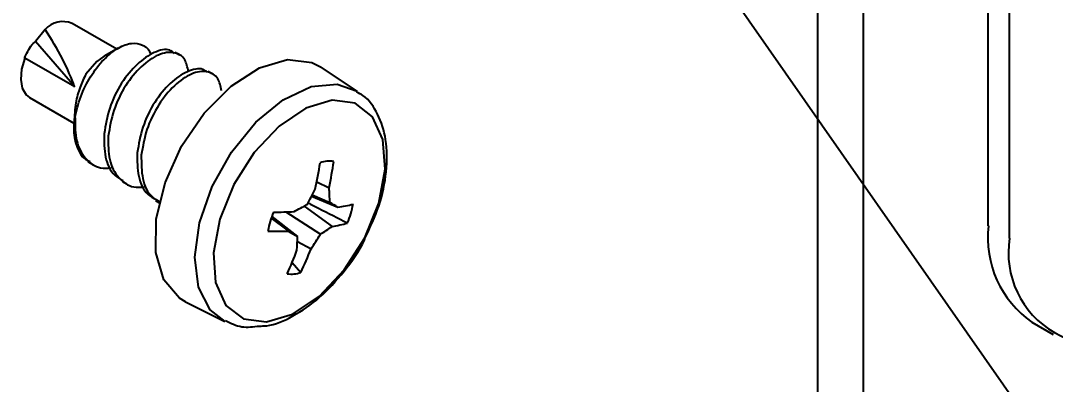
# Model space of a CAD drawing. Extents: x -4 to 14.5, y -14.9 to 0.3.
# Drawn here: x 4.24 to 5.468, y -13.152 to -12.721 of the extents above; entities that cross this region are included whole.
import ezdxf
from ezdxf import colors
from ezdxf.entities.mleader import LeaderData, LeaderLine
from ezdxf.math import Vec2, Vec3

# ---------------------------------------------------------------- set-up
doc = ezdxf.new("R2010")
doc.units = 0
doc.header["$LTSCALE"] = 0.5
doc.header["$MEASUREMENT"] = 0
for name, color, linetype in [('Brackets', 181, 'CONTINUOUS'), ('FAB DWG', 221, 'CONTINUOUS'), ('Hardware', 242, 'CONTINUOUS'), ('Housing', 150, 'CONTINUOUS'), ('Mounting', 4, 'CONTINUOUS')]:
    doc.layers.add(name, color=color, linetype=linetype)
doc.styles.add('LSAD_Standard', font='arial.ttf')

msp = doc.modelspace()

# ---------------------------------------------------------------- linework, layer by layer
at = {"layer": 'Brackets', "transparency": 16777216}
for p, q in [((5.3885, -12.9639), (5.3885, -12.344)), ((5.4138, -12.9786), (5.4138, -12.3586)), ((5.4402, -13.0784), (5.4656, -13.0931))]:
    msp.add_line(p, q, dxfattribs=at)
for centre, radius, start, end in [((5.511, -12.9775), 0.1232, 173.7012, 234.9867), ((5.5216, -12.9961), 0.1092, 170.786, 309.2033)]:
    msp.add_arc(centre, radius, start, end, dxfattribs=at)
at = {"layer": 'Hardware', "transparency": 16777216}
for p, q in [((4.2689, -12.7309), (4.2577, -12.7453)), ((4.3539, -12.7542), (4.3011, -12.7237)), ((4.3041, -12.7991), (4.2577, -12.7453)), ((4.3558, -12.7531), (4.339, -12.7628)), ((4.4281, -12.7609), (4.4232, -12.7581)), ((4.3041, -12.7991), (4.2447, -12.7649)), ((4.4674, -12.7836), (4.4625, -12.7807)), ((4.6398, -12.8045), (4.5965, -12.7757)), ((4.2504, -12.8115), (4.3032, -12.842)), ((4.3032, -12.8404), (4.3032, -12.8504)), ((4.3202, -12.888), (4.3264, -12.8916)), ((4.3608, -12.9114), (4.3657, -12.9142)), ((4.5913, -12.9117), (4.6061, -12.9189)), ((4.5852, -12.9288), (4.6164, -12.9417)), ((4.586, -12.9273), (4.6069, -12.9361)), ((4.4001, -12.9341), (4.405, -12.9369)), ((4.5763, -12.9408), (4.6095, -12.9649)), ((4.5373, -12.9547), (4.5576, -12.9701)), ((4.5379, -12.953), (4.5686, -12.9766)), ((4.5546, -12.9474), (4.5957, -12.9739)), ((4.5684, -12.9825), (4.5846, -12.9913)), ((4.562, -13.0074), (4.5724, -13.0193)), ((4.4356, -13.0543), (4.4822, -13.0774))]:
    msp.add_line(p, q, dxfattribs=at)
at = {"layer": 'Hardware', "transparency": 16777216, "flags": 128}
for points in [[(4.2447, -12.7649), (4.2409, -12.778), (4.24, -12.7903), (4.2419, -12.8007), (4.2466, -12.8085), (4.2504, -12.8115)], [(4.339, -12.7628), (4.3303, -12.7691), (4.3173, -12.7838)], [(4.4356, -13.0543), (4.4283, -13.0499), (4.4097, -13.0279), (4.4002, -12.9957), (4.4008, -12.9562), (4.4114, -12.9128), (4.431, -12.8695), (4.4579, -12.8301), (4.4897, -12.7981), (4.5236, -12.7763), (4.5566, -12.7667)], [(4.5566, -12.7667), (4.5856, -12.7701), (4.5965, -12.7757)], [(4.4825, -13.0775), (4.4649, -13.0637), (4.451, -13.0368), (4.4466, -13.0013), (4.4521, -12.9603), (4.4671, -12.9174), (4.4901, -12.8764), (4.5192, -12.841), (4.5517, -12.8144), (4.5848, -12.7988), (4.6155, -12.7957), (4.6393, -12.8042)], [(4.6096, -12.815), (4.5786, -12.8243), (4.5467, -12.8456), (4.5172, -12.8768), (4.4929, -12.9148), (4.4762, -12.9559), (4.4688, -12.9961), (4.4713, -13.0314), (4.4836, -13.0585), (4.5044, -13.0745), (4.5316, -13.078), (4.5627, -13.0687), (4.5946, -13.0473), (4.6241, -13.0161), (4.6484, -12.9781), (4.665, -12.937), (4.6725, -12.8968), (4.6699, -12.8615), (4.6577, -12.8345), (4.6369, -12.8185), (4.6096, -12.815)]]:
    msp.add_lwpolyline(points, dxfattribs=at)
at = {"layer": 'Hardware', "transparency": 16777216}
for centre, radius, start, end in [((4.2901, -12.7502), 0.0286, 67.5187, 137.6844), ((4.3607, -12.8495), 0.0578, 166.3861, 212.9618), ((4.0318, -12.7971), 0.5711, 347.51, 350.7266), ((4.607, -12.9234), 0.0362, 82.8418, 108.6009), ((4.1375, -12.8213), 0.4786, 348.2339, 352.0526), ((4.2163, -12.9462), 0.3907, 1.4764, 4.0042), ((4.0836, -12.6657), 0.5664, 331.1626, 333.2513), ((4.3432, -12.51), 0.4897, 296.8558, 298.8838), ((4.055, -13.8848), 1.0975, 59.2368, 59.8145), ((4.569, -12.6456), 0.3, 279.1036, 282.6322), ((4.528, -12.9188), 0.1083, 337.3014, 349.6645), ((4.6399, -12.9895), 0.1083, 157.3014, 169.6645), ((4.5297, -12.2482), 0.6997, 270.8398, 272.8458), ((4.4172, -12.6824), 0.3418, 301.4786, 304.2435), ((4.5694, -12.7522), 0.2165, 280.6884, 285.6872), ((4.5462, -12.5125), 0.4578, 268.3942, 271.428), ((5.3964, -11.5536), 1.6463, 239.367, 239.811), ((4.1543, -12.9685), 0.4143, 356.6161, 358.8817), ((4.1784, -12.7203), 0.4883, 326.2919, 328.715), ((4.1953, -12.8388), 0.4181, 334.4246, 338.6035), ((4.1212, -12.8243), 0.4775, 335.6878, 339.312), ((4.5609, -12.985), 0.0362, 262.8418, 288.6009)]:
    msp.add_arc(centre, radius, start, end, dxfattribs=at)
msp.add_ellipse((4.2556, -12.756), major_axis=(-0.0499, 0.0817), ratio=0.258273, start_param=4.007206, end_param=4.864063, dxfattribs=at)
for points, knots in [([(4.2447, -12.7649), (4.2452, -12.7637), (4.247, -12.7596), (4.2503, -12.7532), (4.2538, -12.7476), (4.2573, -12.7455), (4.2577, -12.7453)], [0, 0, 0, 0, 0.164053, 0.59805, 0.957145, 1, 1, 1, 1]), ([(4.3045, -12.8359), (4.3063, -12.8275), (4.3101, -12.8108), (4.3224, -12.7863), (4.3382, -12.7659), (4.3556, -12.752), (4.3719, -12.7461), (4.3849, -12.7485), (4.3928, -12.7544), (4.3939, -12.7606), (4.3941, -12.7615)], [0, 0, 0, 0, 0.144449, 0.288776, 0.43261, 0.5767, 0.711511, 0.844715, 0.978159, 1, 1, 1, 1]), ([(4.4224, -12.7593), (4.4207, -12.7579), (4.4147, -12.7531), (4.3986, -12.7569), (4.3782, -12.7706), (4.3588, -12.7941), (4.3442, -12.8239), (4.3407, -12.8445), (4.339, -12.8546)], [0, 0, 0, 0, 0.077815, 0.263746, 0.449676, 0.62971, 0.817299, 1, 1, 1, 1]), ([(4.439, -12.7809), (4.4379, -12.7758), (4.4356, -12.7642), (4.4222, -12.7567), (4.4038, -12.7593), (4.3831, -12.7735), (4.3637, -12.7969), (4.3491, -12.8267), (4.3456, -12.8473), (4.3439, -12.8575)], [0, 0, 0, 0, 0.11379, 0.258542, 0.408035, 0.557527, 0.702279, 0.853104, 1, 1, 1, 1]), ([(4.3173, -12.7838), (4.3149, -12.7888), (4.3101, -12.7989), (4.3045, -12.8191), (4.3038, -12.833), (4.3034, -12.8404)], [0, 0, 0, 0, 0.317723, 0.635679, 1, 1, 1, 1]), ([(4.4617, -12.782), (4.46, -12.7806), (4.454, -12.7758), (4.4379, -12.7796), (4.4175, -12.7933), (4.3981, -12.8168), (4.3835, -12.8466), (4.38, -12.8672), (4.3783, -12.8773)], [0, 0, 0, 0, 0.077815, 0.263746, 0.449676, 0.62971, 0.817299, 1, 1, 1, 1]), ([(4.4782, -12.8036), (4.4772, -12.7985), (4.4749, -12.7869), (4.4615, -12.7794), (4.4431, -12.7819), (4.4223, -12.7962), (4.403, -12.8196), (4.3883, -12.8494), (4.3849, -12.87), (4.3831, -12.8801)], [0, 0, 0, 0, 0.11379, 0.258542, 0.408035, 0.557527, 0.702279, 0.853104, 1, 1, 1, 1]), ([(4.6486, -12.9789), (4.6546, -12.9661), (4.6669, -12.9399), (4.6752, -12.8992), (4.675, -12.8617), (4.6649, -12.8315), (4.6522, -12.8118), (4.6412, -12.8066), (4.6386, -12.8053)], [0, 0, 0, 0, 0.188449, 0.387302, 0.588742, 0.772149, 0.945429, 1, 1, 1, 1]), ([(4.3045, -12.8359), (4.3045, -12.8454), (4.3046, -12.8645), (4.3162, -12.8852), (4.3309, -12.8962), (4.343, -12.8955), (4.3473, -12.8952)], [0, 0, 0, 0, 0.279281, 0.565456, 0.845597, 1, 1, 1, 1]), ([(4.339, -12.8546), (4.339, -12.8642), (4.339, -12.8835), (4.3482, -12.9032), (4.3581, -12.9084), (4.3616, -12.9102)], [0, 0, 0, 0, 0.386661, 0.783667, 1, 1, 1, 1]), ([(4.3439, -12.8575), (4.3438, -12.8671), (4.3437, -12.8867), (4.3553, -12.9078), (4.3702, -12.9189), (4.3822, -12.9181), (4.3865, -12.9179)], [0, 0, 0, 0, 0.281272, 0.570069, 0.8472357, 1, 1, 1, 1]), ([(4.3122, -12.881), (4.3122, -12.881), (4.315, -12.8842), (4.3187, -12.8859), (4.3223, -12.8875)], [0, 0, 0, 0, 0.023856, 1, 1, 1, 1]), ([(4.3783, -12.8773), (4.3783, -12.8869), (4.3783, -12.9062), (4.3875, -12.9259), (4.3974, -12.931), (4.4009, -12.9328)], [0, 0, 0, 0, 0.386661, 0.783667, 1, 1, 1, 1]), ([(4.3831, -12.8801), (4.3832, -12.8897), (4.3832, -12.909), (4.3924, -12.9287), (4.4023, -12.9338), (4.4058, -12.9357)], [0, 0, 0, 0, 0.386661, 0.783667, 1, 1, 1, 1]), ([(4.581, -12.9366), (4.5852, -12.9388), (4.6008, -12.9468), (4.6165, -12.9548), (4.6279, -12.9606)], [0, 0, 0, 0, 0.26847, 1, 1, 1, 1]), ([(4.5232, -13.0829), (4.5261, -13.0829), (4.5392, -13.0828), (4.5638, -13.0717), (4.5955, -13.0503), (4.6241, -13.0186), (4.6424, -12.9935), (4.6484, -12.9795), (4.6486, -12.9789)], [0, 0, 0, 0, 0.06322, 0.284062, 0.516978, 0.753283, 0.989052, 1, 1, 1, 1]), ([(4.483, -13.0763), (4.4893, -13.0795), (4.5017, -13.0856), (4.5161, -13.0838), (4.5232, -13.0829)], [0, 0, 0, 0, 0.511785, 1, 1, 1, 1])]:
    msp.add_open_spline(points, degree=3, knots=knots, dxfattribs=at)
at = {"layer": 'Housing', "linetype": 'Continuous', "lineweight": 25, "transparency": 16777216}
msp.add_line((5.2405, -13.4605), (5.2405, -12.3533), dxfattribs=at)
at = {"layer": 'Mounting', "linetype": 'Continuous', "lineweight": 25, "transparency": 16777216}
msp.add_line((5.1859, -12.5471), (5.1859, -13.4732), dxfattribs=at)

# ---------------------------------------------------------------- leaders
at = {"layer": 'FAB DWG', "ltscale": 0.5, "transparency": 16777216}
ml = msp.add_multileader_mtext('Standard', dxfattribs=at)
ml.set_content('\\A1;HW90272', color=256, style='LSAD_Standard')
ml.set_leader_properties()
ml.build(insert=Vec2(0, 0))
ml.multileader.update_dxf_attribs({"text_left_attachment_type": 2, "dogleg_length": 0.36, "arrow_head_size": 0.1875})
ctx = ml.context
ctx.base_point, ctx.char_height, ctx.arrow_head_size, ctx.landing_gap_size, ctx.plane_origin = Vec3(6.1167, -13.7731), 0.1875, 0.1875, 0.09, Vec3(8.6327, 3.5022)
ctx.left_attachment = 2
notes = []
notes.append((ctx, [(0, (1, 1, 0), (5.8395, -13.7731), (1, 0), 0.2772, [(1, [(4.9094, -12.4403)], 0, [])])]))
ctx.mtext.insert, ctx.mtext.width, ctx.mtext.defined_height, ctx.mtext.flow_direction = Vec3(6.2067, -13.6774), 8.287107, 3.2689, 5
for ctx, leaders in notes:
    for number, flags, end, landing, length, lines in leaders:
        leader = LeaderData()
        leader.index, (leader.has_last_leader_line, leader.has_dogleg_vector, leader.attachment_direction) = number, flags
        leader.last_leader_point, leader.dogleg_vector, leader.dogleg_length = Vec3(end), Vec3(landing), length
        for number, points, colour, breaks in lines:
            line = LeaderLine()
            line.index, line.vertices, line.color, line.breaks = number, Vec3.list(points), colors.encode_raw_color(colour), breaks
            leader.lines.append(line)
        ctx.leaders.append(leader)

doc.saveas('drawing.dxf')
